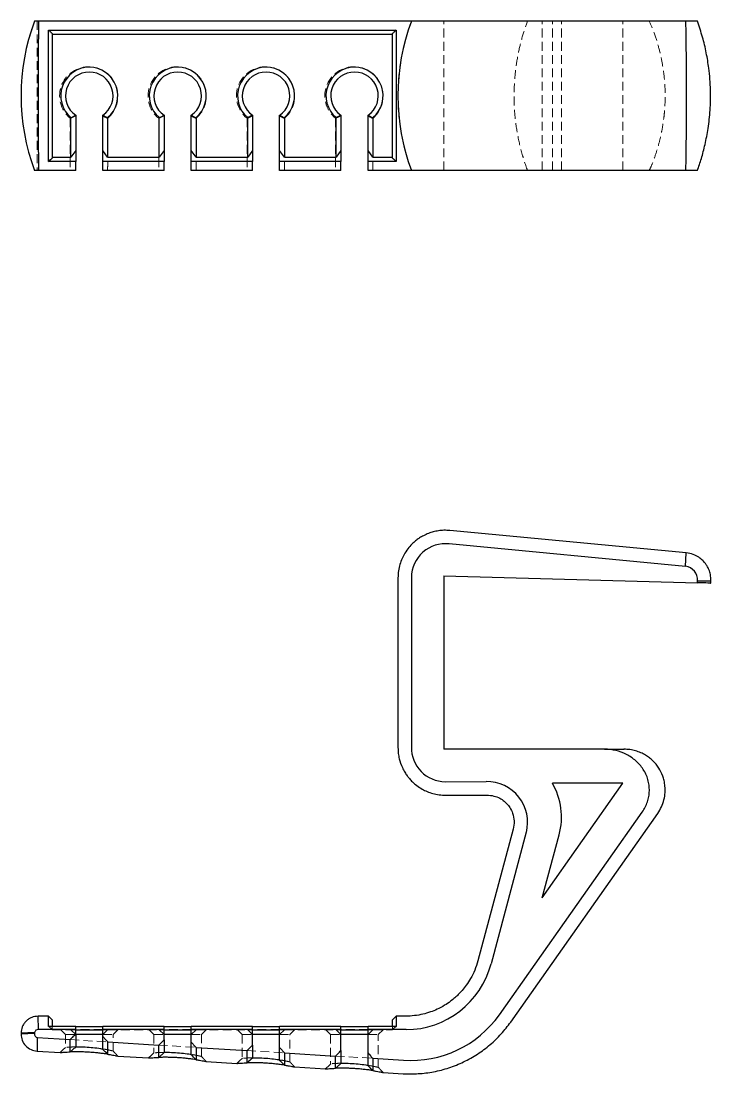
# Model space of a CAD drawing. Header units: millimetres. Extents: x 34 to 234, y 18 to 169.
# Drawn here: x 33.7 to 132.3, y 18.1 to 168.7 of the extents above; entities that cross this region are included whole.
import ezdxf

# ---------------------------------------------------------------- set-up
doc = ezdxf.new("R2010")
doc.units = ezdxf.units.MM
doc.linetypes.add('HIDDEN', pattern=[1.905, 1.27, -0.635])

msp = doc.modelspace()

# ---------------------------------------------------------------- linework, layer by layer
at = {"color": 7, "linetype": 'Continuous', "lineweight": 25}
for p, q in [((35.61, 168.69), (35.6, 168.69)), ((36.18, 168.69), (35.61, 168.69)), ((88.72, 168.69), (36.18, 168.69)), ((89.47, 168.69), (88.72, 168.69)), ((94.87, 168.69), (89.47, 168.69)), ((128.65, 168.69), (94.87, 168.69)), ((130.34, 168.69), (128.65, 168.69)), ((37.62, 167.41), (87.29, 167.41)), ((86.78, 166.77), (38.12, 166.77)), ((41.49, 155.21), (41.49, 150.16)), ((45.37, 150.16), (45.37, 155.21)), ((54.12, 155.21), (54.12, 150.16)), ((58.01, 150.16), (58.01, 155.21)), ((66.76, 155.21), (66.76, 150.16)), ((70.64, 150.16), (70.64, 155.21)), ((79.39, 155.21), (79.39, 150.16)), ((83.28, 150.16), (83.28, 155.21)), ((40.81, 149.23), (40.81, 154.87)), ((46.05, 154.87), (46.05, 149.23)), ((53.44, 149.23), (53.44, 154.87)), ((58.69, 154.87), (58.69, 149.23)), ((66.08, 149.23), (66.08, 154.87)), ((71.32, 154.87), (71.32, 149.23)), ((78.71, 149.23), (78.71, 154.87)), ((83.96, 154.87), (83.96, 149.23)), ((38.12, 149.23), (40.81, 149.23)), ((41.49, 150.16), (40.81, 149.23)), ((41.49, 150.16), (41.49, 148.59)), ((46.05, 149.23), (45.37, 150.16)), ((45.37, 148.59), (45.37, 150.16)), ((46.05, 149.23), (53.44, 149.23)), ((54.12, 150.16), (53.44, 149.23)), ((54.12, 150.16), (54.12, 148.59)), ((58.69, 149.23), (58.01, 150.16)), ((58.01, 148.59), (58.01, 150.16)), ((58.69, 149.23), (66.08, 149.23)), ((66.76, 150.16), (66.08, 149.23)), ((66.76, 150.16), (66.76, 148.59)), ((71.32, 149.23), (70.64, 150.16)), ((70.64, 148.59), (70.64, 150.16)), ((71.32, 149.23), (78.71, 149.23)), ((79.39, 150.16), (78.71, 149.23)), ((79.39, 150.16), (79.39, 148.59)), ((83.96, 149.23), (83.28, 150.16)), ((83.28, 148.59), (83.28, 150.16)), ((83.96, 149.23), (86.78, 149.23)), ((41.49, 148.59), (37.62, 148.59)), ((54.12, 148.59), (45.37, 148.59)), ((66.76, 148.59), (58.01, 148.59)), ((79.39, 148.59), (70.64, 148.59)), ((87.29, 148.59), (83.28, 148.59)), ((35.59, 147.37), (35.6, 147.31)), ((35.61, 147.31), (35.6, 147.31)), ((36.18, 147.31), (35.61, 147.31)), ((41.49, 147.31), (36.18, 147.31)), ((54.12, 147.31), (45.37, 147.31)), ((66.76, 147.31), (58.01, 147.31)), ((79.39, 147.31), (70.64, 147.31)), ((88.72, 147.31), (83.28, 147.31)), ((89.47, 147.31), (88.72, 147.31)), ((94.87, 147.31), (89.47, 147.31)), ((128.65, 147.31), (94.87, 147.31)), ((130.34, 147.31), (128.65, 147.31)), ((128.76, 92.62), (94.98, 95.83)), ((128.65, 90.7), (94.87, 93.91)), ((128.65, 90.7), (128.76, 92.62)), ((87.54, 89.06), (87.55, 64.77)), ((89.47, 89.13), (89.47, 64.84)), ((94.12, 89.32), (130.35, 88.35)), ((94.12, 89.32), (94.12, 64.54)), ((130.35, 88.63), (132.28, 88.65)), ((130.35, 88.35), (130.35, 88.63)), ((132.27, 88.3), (132.28, 88.65)), ((117.08, 64.54), (94.12, 64.54)), ((94.29, 59.89), (100.17, 59.91)), ((108.18, 43.3), (119.69, 59.68)), ((119.69, 59.68), (109.62, 59.68)), ((94.37, 57.97), (100.25, 57.99)), ((102.05, 26.57), (122.47, 55.56)), ((103.66, 25.52), (124.67, 55.35)), ((104.02, 53.09), (98.98, 34.29)), ((105.89, 52.66), (100.86, 33.86)), ((108.18, 43.3), (110.59, 52.3)), ((37.62, 26.36), (36.11, 26.36)), ((36.18, 24.43), (36.11, 26.36)), ((38.12, 25.85), (37.61, 26.36)), ((87.29, 26.36), (86.78, 25.85)), ((88.65, 26.36), (87.29, 26.36)), ((41.49, 24.43), (36.18, 24.43)), ((41.49, 24.88), (37.62, 24.88)), ((41.48, 24.41), (45.39, 24.41)), ((41.49, 24.88), (45.37, 24.88)), ((41.49, 23.77), (41.49, 24.43)), ((54.12, 24.88), (45.37, 24.88)), ((54.12, 24.43), (45.37, 24.43)), ((45.37, 23.44), (45.37, 24.43)), ((54.12, 24.88), (58.01, 24.88)), ((54.12, 22.99), (54.12, 24.43)), ((54.12, 24.41), (58.02, 24.41)), ((66.76, 24.88), (58.01, 24.88)), ((66.76, 24.43), (58.01, 24.43)), ((58.01, 22.66), (58.01, 24.43)), ((66.75, 24.41), (70.66, 24.41)), ((66.76, 24.88), (70.64, 24.88)), ((66.76, 22.21), (66.76, 24.43)), ((79.39, 24.88), (70.64, 24.88)), ((79.39, 24.43), (70.64, 24.43)), ((70.64, 21.88), (70.64, 24.43)), ((79.39, 24.88), (83.28, 24.88)), ((79.39, 21.43), (79.39, 24.43)), ((79.39, 24.41), (83.29, 24.41)), ((87.29, 24.88), (83.28, 24.88)), ((88.72, 24.43), (83.28, 24.43)), ((83.28, 21.1), (83.28, 24.43)), ((35.61, 24.01), (33.68, 23.93)), ((33.68, 23.93), (33.68, 23.79)), ((35.61, 23.86), (33.68, 23.79)), ((35.61, 24.01), (35.61, 23.86)), ((36, 23.29), (35.96, 21.37)), ((36, 23.29), (40.72, 23)), ((45.37, 23.73), (41.49, 23.73)), ((46.06, 22.67), (53.36, 22.22)), ((58.01, 23.73), (54.12, 23.73)), ((70.64, 23.73), (66.76, 23.73)), ((83.28, 23.73), (79.39, 23.73)), ((35.96, 21.37), (39.27, 21.16)), ((58.69, 21.89), (65.99, 21.44)), ((71.33, 21.11), (78.63, 20.66)), ((47.5, 20.65), (51.91, 20.38)), ((60.14, 19.87), (64.54, 19.6)), ((83.96, 20.33), (88.33, 20.06)), ((72.77, 19.09), (77.18, 18.82)), ((85.41, 18.31), (88.28, 18.13))]:
    msp.add_line(p, q, dxfattribs=at)
at = {"color": 7, "linetype": 'HIDDEN', "lineweight": 18}
for p, q in [((94.12, 147.31), (94.12, 168.69)), ((108.18, 147.31), (108.18, 168.69)), ((109.62, 147.31), (109.62, 168.69)), ((110.92, 147.31), (110.92, 168.69)), ((119.69, 147.31), (119.69, 168.69)), ((130.35, 168.69), (130.34, 168.69)), ((130.35, 168.69), (130.71, 167.66)), ((38.12, 166.77), (38.12, 166.9)), ((86.78, 166.9), (86.78, 166.77)), ((46.05, 153.57), (46.05, 154.78)), ((58.69, 153.57), (58.69, 154.78)), ((71.32, 153.57), (71.32, 154.78)), ((83.96, 153.57), (83.96, 154.78)), ((38.12, 149.1), (38.12, 149.23)), ((86.78, 149.23), (86.78, 149.1)), ((130.66, 148.17), (130.35, 147.31)), ((130.35, 147.31), (130.34, 147.31)), ((37.62, 24.88), (37.62, 24.88)), ((38.12, 24.51), (38.12, 24.41)), ((38.12, 24.41), (40.81, 24.41)), ((39.35, 24.41), (40.03, 23.73)), ((41.49, 23.73), (40.81, 24.41)), ((40.81, 24.41), (41.48, 24.41)), ((45.37, 24.43), (41.49, 24.43)), ((46.05, 24.41), (45.37, 23.73)), ((45.39, 24.41), (46.05, 24.41)), ((46.05, 24.41), (53.44, 24.41)), ((46.83, 23.73), (47.51, 24.41)), ((51.98, 24.41), (52.66, 23.73)), ((54.12, 23.73), (53.44, 24.41)), ((53.44, 24.41), (54.12, 24.41)), ((58.01, 24.43), (54.12, 24.43)), ((58.69, 24.41), (58.01, 23.73)), ((58.02, 24.41), (58.69, 24.41)), ((58.69, 24.41), (66.08, 24.41)), ((59.47, 23.73), (60.15, 24.41)), ((64.62, 24.41), (65.3, 23.73)), ((66.76, 23.73), (66.08, 24.41)), ((66.08, 24.41), (66.75, 24.41)), ((70.64, 24.43), (66.76, 24.43)), ((71.32, 24.41), (70.64, 23.73)), ((70.66, 24.41), (71.32, 24.41)), ((71.32, 24.41), (78.71, 24.41)), ((72.1, 23.73), (72.78, 24.41)), ((77.25, 24.41), (77.93, 23.73)), ((79.39, 23.73), (78.71, 24.41)), ((78.71, 24.41), (79.39, 24.41)), ((83.28, 24.43), (79.39, 24.43)), ((83.96, 24.41), (83.28, 23.73)), ((83.29, 24.41), (83.96, 24.41)), ((83.96, 24.41), (86.78, 24.41)), ((84.74, 23.73), (85.42, 24.41)), ((86.78, 24.41), (86.78, 24.51)), ((40.03, 23.73), (41.49, 23.73)), ((40.03, 23.73), (40.03, 21.89)), ((40.72, 23), (46.06, 22.67)), ((45.37, 23.73), (46.83, 23.73)), ((46.83, 21.38), (46.83, 23.73)), ((52.66, 23.73), (54.12, 23.73)), ((52.66, 23.73), (52.66, 21.11)), ((58.01, 23.73), (59.47, 23.73)), ((59.47, 20.6), (59.47, 23.73)), ((65.3, 23.73), (66.76, 23.73)), ((65.3, 23.73), (65.3, 20.33)), ((70.64, 23.73), (72.1, 23.73)), ((72.1, 19.82), (72.1, 23.73)), ((77.93, 23.73), (79.39, 23.73)), ((77.93, 23.73), (77.93, 19.54)), ((83.28, 23.73), (84.74, 23.73)), ((84.74, 19.04), (84.74, 23.73)), ((41.08, 21.95), (41.49, 21.96)), ((45.37, 21.67), (45.93, 21.57)), ((53.36, 22.22), (58.69, 21.89)), ((53.71, 21.17), (54.12, 21.18)), ((65.99, 21.44), (71.33, 21.11)), ((46.11, 20.9), (46, 20.92)), ((58.01, 20.89), (58.56, 20.79)), ((58.75, 20.12), (58.64, 20.14)), ((66.34, 20.39), (66.76, 20.4)), ((70.64, 20.11), (71.05, 20.04)), ((78.63, 20.66), (83.96, 20.33)), ((78.98, 19.61), (79.39, 19.62)), ((71.38, 19.34), (71.27, 19.36)), ((83.28, 19.33), (83.83, 19.23)), ((84.02, 18.56), (83.91, 18.58))]:
    msp.add_line(p, q, dxfattribs=at)
at = {"color": 7, "linetype": 'HIDDEN', "lineweight": 18, "flags": 128}
for points in [[(36, 168.69), (35.99, 166.97), (35.98, 165.21), (35.97, 163.43), (35.96, 161.63), (35.96, 159.82), (35.96, 158), (35.96, 156.18), (35.96, 154.37), (35.97, 152.57), (35.98, 150.79), (35.99, 149.03), (36, 147.31)], [(40.04, 21.89), (39.65, 21.53), (39.26, 21.16)], [(52.67, 21.11), (52.28, 20.74), (51.89, 20.38)], [(65.31, 20.33), (64.92, 19.96), (64.53, 19.6)], [(77.94, 19.55), (77.55, 19.18), (77.16, 18.82)]]:
    msp.add_lwpolyline(points, dxfattribs=at)
at = {"color": 7, "linetype": 'Continuous', "lineweight": 25, "flags": 128}
for points in [[(36.18, 168.69), (36.16, 166.97), (36.14, 165.21), (36.13, 163.43), (36.12, 161.63), (36.11, 159.82), (36.11, 158), (36.11, 156.18), (36.12, 154.37), (36.13, 152.57), (36.14, 150.79), (36.16, 149.03), (36.18, 147.31)], [(128.65, 168.69), (128.69, 166.97), (128.71, 165.21), (128.74, 163.43), (128.75, 161.63), (128.76, 159.82), (128.76, 158), (128.76, 156.18), (128.75, 154.37), (128.74, 152.57), (128.71, 150.79), (128.69, 149.03), (128.65, 147.31)]]:
    msp.add_lwpolyline(points, dxfattribs=at)
at = {"color": 7, "linetype": 'Continuous', "lineweight": 25}
for centre, radius, start, end in [((64.36, 158), 30.68, 159.606, 200.394), ((118.22, 158), 30.68, 159.6061, 200.3939), ((43.43, 158), 4.08, 310.0052, 229.9948), ((43.43, 158), 3.4, 304.8499, 235.1501), ((56.07, 158), 4.08, 310.0052, 229.9948), ((56.07, 158), 3.4, 304.8499, 235.1501), ((68.7, 158), 4.08, 310.0052, 229.9948), ((68.7, 158), 3.4, 304.8499, 235.1501), ((81.34, 158), 4.08, 310.0052, 229.9948), ((81.34, 158), 3.4, 304.8499, 235.1501), ((94.34, 89.06), 4.88, 83.7288, 179.1567), ((128.4, 88.76), 1.96, 356.356, 82.4634), ((94.35, 64.77), 4.88, 179.1567, 269.3208), ((100.26, 54.09), 5.82, 345.7132, 90.8848), ((101.2, 54.82), 9.72, 345, 30), ((88.65, 37.05), 12.62, 270.3287, 345.3287), ((89.36, 35.59), 15.57, 266.197, 324.5713), ((36.11, 23.93), 0.507, 81.7832, 171.7832), ((36.11, 23.79), 0.507, 171.7832, 258.2467)]:
    msp.add_arc(centre, radius, start, end, dxfattribs=at)
at = {"color": 7, "linetype": 'HIDDEN', "lineweight": 18}
for centre, radius, start, end in [((118.23, 158), 30.68, 159.6058, 178.0185), ((43.35, 158), 4.16, 8.3206, 230.7304), ((55.99, 158), 4.16, 8.3204, 230.7198), ((68.62, 158), 4.16, 8.3212, 230.7221), ((81.26, 158), 4.16, 8.3204, 230.7198), ((118.23, 158), 30.68, 181.9816, 200.3942)]:
    msp.add_arc(centre, radius, start, end, dxfattribs=at)
for points, knots in [([(35.6, 168.69), (35.27, 167.75), (34.93, 166.8), (34.72, 165.81), (34.72, 165.8)], [0, 0, 0, 0, 0.985124, 1, 1, 1, 1]), ([(106.06, 147.31), (105.74, 148.25), (105.11, 150.12), (104.51, 153), (104.17, 155.86), (104.11, 158.66), (104.29, 161.37), (104.69, 163.95), (105.27, 166.39), (105.8, 167.94), (106.06, 168.69)], [0, 0, 0, 0, 0.136833, 0.271502, 0.403291, 0.531563, 0.65577, 0.775464, 0.890292, 1, 1, 1, 1]), ([(123.46, 147.31), (123.62, 147.65), (124.03, 148.59), (124.55, 150.11), (125.01, 151.78), (125.32, 153.26), (125.51, 154.53), (125.64, 155.63), (125.71, 156.72), (125.75, 157.92), (125.72, 159.35), (125.58, 160.99), (125.31, 162.84), (124.85, 164.87), (124.25, 166.86), (123.7, 168.13), (123.46, 168.69)], [0, 0, 0, 0, 0.0516667, 0.1398446, 0.2185061, 0.2871022, 0.3454344, 0.3936477, 0.4384997, 0.4932147, 0.5580583, 0.6328765, 0.7174295, 0.8119374, 0.916777, 1, 1, 1, 1]), ([(46.05, 154.78), (46.22, 154.94), (46.57, 155.27), (46.97, 155.86), (47.26, 156.51), (47.42, 157.01), (47.45, 157.28), (47.45, 157.32)], [0, 0, 0, 0, 0.237591, 0.482075, 0.718924, 0.962604, 1, 1, 1, 1]), ([(58.69, 154.78), (58.86, 154.94), (59.2, 155.27), (59.6, 155.86), (59.9, 156.51), (60.05, 157.01), (60.08, 157.28), (60.08, 157.32)], [0, 0, 0, 0, 0.237591, 0.482075, 0.718924, 0.962604, 1, 1, 1, 1]), ([(71.32, 154.78), (71.49, 154.94), (71.84, 155.27), (72.24, 155.86), (72.53, 156.51), (72.69, 157.01), (72.71, 157.28), (72.72, 157.32)], [0, 0, 0, 0, 0.237625, 0.482147, 0.719003, 0.962692, 1, 1, 1, 1]), ([(83.96, 154.78), (84.13, 154.94), (84.47, 155.27), (84.87, 155.86), (85.16, 156.51), (85.32, 156.99), (85.35, 157.24), (85.35, 157.26)], [0, 0, 0, 0, 0.242604, 0.492248, 0.734095, 0.982918, 1, 1, 1, 1]), ([(40.72, 154.78), (40.78, 154.81), (40.85, 154.84), (40.91, 154.87), (40.98, 154.9), (41.04, 154.93), (41.1, 154.96), (41.23, 155.02), (41.36, 155.09), (41.49, 155.16)], [0, 0, 0, 0, 0.000274378, 0.000274378, 0.000274378, 0.000548757, 0.000548757, 0.000548757, 0.001097978, 0.001097978, 0.001097978, 0.001097978]), ([(53.35, 154.78), (53.42, 154.81), (53.48, 154.84), (53.55, 154.87), (53.61, 154.9), (53.68, 154.93), (53.74, 154.96), (53.87, 155.02), (53.99, 155.09), (54.12, 155.16)], [0, 0, 0, 0, 0.000274373, 0.000274373, 0.000274373, 0.000548748, 0.000548748, 0.000548748, 0.00109796, 0.00109796, 0.00109796, 0.00109796]), ([(78.62, 154.78), (78.69, 154.81), (78.75, 154.84), (78.82, 154.87), (78.88, 154.9), (78.94, 154.93), (79.01, 154.96), (79.14, 155.02), (79.26, 155.09), (79.39, 155.16)], [0, 0, 0, 0, 0.000274373, 0.000274373, 0.000274373, 0.000548748, 0.000548748, 0.000548748, 0.00109796, 0.00109796, 0.00109796, 0.00109796]), ([(40.72, 154.78), (40.72, 153.5), (40.72, 152.24), (40.72, 149.74), (40.71, 148.51), (40.72, 147.31)], [0, 0, 0, 0, 0.5, 0.5, 1, 1, 1, 1]), ([(53.35, 154.78), (53.35, 153.5), (53.35, 152.24), (53.36, 149.74), (53.35, 148.51), (53.36, 147.31)], [0, 0, 0, 0, 0.5, 0.5, 1, 1, 1, 1]), ([(65.99, 154.78), (65.99, 153.5), (65.99, 152.24), (65.99, 149.74), (65.98, 148.51), (65.99, 147.31)], [0, 0, 0, 0, 0.5, 0.5, 1, 1, 1, 1]), ([(78.62, 154.78), (78.62, 153.5), (78.62, 152.24), (78.63, 149.74), (78.62, 148.51), (78.63, 147.31)], [0, 0, 0, 0, 0.5, 0.5, 1, 1, 1, 1]), ([(46.05, 147.31), (46.06, 147.62), (46.06, 148.24), (46.06, 149.23), (46.06, 149.91), (46.05, 150.27)], [0, 0, 0, 0, 0.320038, 0.640424, 1, 1, 1, 1]), ([(58.69, 147.31), (58.69, 147.62), (58.69, 148.24), (58.69, 149.23), (58.69, 149.91), (58.69, 150.27)], [0, 0, 0, 0, 0.320038, 0.640424, 1, 1, 1, 1]), ([(71.32, 147.31), (71.33, 147.62), (71.33, 148.24), (71.33, 149.23), (71.33, 149.91), (71.32, 150.27)], [0, 0, 0, 0, 0.320038, 0.640424, 1, 1, 1, 1]), ([(83.96, 147.31), (83.96, 147.62), (83.96, 148.24), (83.96, 149.23), (83.96, 149.91), (83.96, 150.27)], [0, 0, 0, 0, 0.320053, 0.640454, 1, 1, 1, 1]), ([(37.62, 24.88), (37.65, 24.85), (37.69, 24.82), (37.73, 24.8), (37.75, 24.78), (37.77, 24.77), (37.79, 24.76), (37.81, 24.74), (37.82, 24.73), (37.84, 24.71), (37.86, 24.7), (37.88, 24.69), (37.9, 24.67), (37.92, 24.66), (37.94, 24.65), (37.96, 24.63), (37.97, 24.62), (37.99, 24.6), (38.01, 24.59), (38.05, 24.56), (38.09, 24.54), (38.12, 24.51)], [0.000000129, 0.000000129, 0.000000129, 0.000000129, 0.0001799056, 0.0001799056, 0.0001799056, 0.0002698584, 0.0002698584, 0.0002698584, 0.0003598112, 0.0003598112, 0.0003598112, 0.0004497641, 0.0004497641, 0.0004497641, 0.0005397169, 0.0005397169, 0.0005397169, 0.0006296697, 0.0006296697, 0.0006296697, 0.0008091852, 0.0008091852, 0.0008091852, 0.0008091852]), ([(37.62, 24.88), (37.69, 24.82), (37.77, 24.77), (37.84, 24.71), (37.86, 24.7), (37.88, 24.69), (37.9, 24.67), (37.92, 24.66), (37.94, 24.65), (37.96, 24.63), (37.97, 24.62), (37.99, 24.6), (38.01, 24.59), (38.05, 24.56), (38.09, 24.53), (38.12, 24.51)], [0, 0, 0, 0, 0.0003598114, 0.0003598114, 0.0003598114, 0.0004497642, 0.0004497642, 0.0004497642, 0.0005397169, 0.0005397169, 0.0005397169, 0.0006296697, 0.0006296697, 0.0006296697, 0.0008097397, 0.0008097397, 0.0008097397, 0.0008097397]), ([(38.12, 24.88), (38.12, 24.78), (38.12, 24.67), (38.12, 24.52), (38.12, 24.51)], [0, 0, 0, 0, 0.8913398, 1, 1, 1, 1]), ([(86.78, 24.51), (86.85, 24.56), (86.93, 24.62), (87, 24.67), (87.02, 24.69), (87.04, 24.7), (87.06, 24.71), (87.08, 24.73), (87.1, 24.74), (87.12, 24.76), (87.13, 24.77), (87.15, 24.78), (87.17, 24.8), (87.21, 24.82), (87.25, 24.85), (87.29, 24.88)], [0, 0, 0, 0, 0.0003598107, 0.0003598107, 0.0003598107, 0.0004497633, 0.0004497633, 0.0004497633, 0.0005397158, 0.0005397158, 0.0005397158, 0.0006296684, 0.0006296684, 0.0006296684, 0.0008090781, 0.0008090781, 0.0008090781, 0.0008090781]), ([(86.78, 24.51), (86.78, 24.52), (86.78, 24.66), (86.78, 24.78), (86.78, 24.88)], [0, 0, 0, 0, 0.116677, 1, 1, 1, 1]), ([(87.29, 24.88), (87.21, 24.82), (87.13, 24.77), (87.06, 24.71), (87.04, 24.7), (87.02, 24.69), (87, 24.67), (86.98, 24.66), (86.97, 24.65), (86.95, 24.63), (86.93, 24.62), (86.91, 24.6), (86.89, 24.59), (86.85, 24.56), (86.82, 24.53), (86.78, 24.51)], [0, 0, 0, 0, 0.0003598106, 0.0003598106, 0.0003598106, 0.0004497632, 0.0004497632, 0.0004497632, 0.0005397158, 0.0005397158, 0.0005397158, 0.0006296684, 0.0006296684, 0.0006296684, 0.0008097268, 0.0008097268, 0.0008097268, 0.0008097268]), ([(41.49, 21.97), (41.2, 21.96), (40.62, 21.94), (40.11, 21.89), (40.07, 21.89), (40.05, 21.89)], [0, 0, 0, 0, 0.349892, 0.700965, 1, 1, 1, 1]), ([(46.8, 21.38), (46.79, 21.39), (46.77, 21.39), (46.37, 21.49), (45.87, 21.59), (45.54, 21.65), (45.37, 21.68)], [0, 0, 0, 0, 0.27233, 0.611981, 0.802682, 1, 1, 1, 1]), ([(47.52, 20.65), (47.4, 20.77), (47.17, 21.02), (46.94, 21.26), (46.83, 21.38)], [0, 0, 0, 0, 0.5, 1, 1, 1, 1]), ([(54.12, 21.19), (53.83, 21.18), (53.25, 21.16), (52.75, 21.11), (52.71, 21.11), (52.69, 21.11)], [0, 0, 0, 0, 0.349892, 0.700965, 1, 1, 1, 1]), ([(59.44, 20.6), (59.43, 20.6), (59.4, 20.61), (59, 20.71), (58.51, 20.81), (58.18, 20.87), (58.01, 20.9)], [0, 0, 0, 0, 0.27233, 0.611981, 0.802682, 1, 1, 1, 1]), ([(60.15, 19.87), (60.04, 19.99), (59.81, 20.23), (59.58, 20.48), (59.46, 20.6)], [0, 0, 0, 0, 0.5, 1, 1, 1, 1]), ([(66.76, 20.41), (66.47, 20.4), (65.89, 20.38), (65.38, 20.33), (65.34, 20.33), (65.32, 20.33)], [0, 0, 0, 0, 0.3463085, 0.6973562, 1, 1, 1, 1]), ([(72.07, 19.82), (72.06, 19.82), (72.04, 19.83), (71.57, 19.94), (71.03, 20.05), (70.68, 20.11), (70.64, 20.12)], [0, 0, 0, 0, 0.269104, 0.609091, 0.956161, 1, 1, 1, 1]), ([(72.78, 19.09), (72.67, 19.21), (72.44, 19.45), (72.21, 19.7), (72.1, 19.82)], [0, 0, 0, 0, 0.5, 1, 1, 1, 1]), ([(79.39, 19.63), (79.1, 19.62), (78.52, 19.6), (78.02, 19.55), (77.98, 19.55), (77.96, 19.54)], [0, 0, 0, 0, 0.349892, 0.700965, 1, 1, 1, 1]), ([(84.71, 19.04), (84.7, 19.04), (84.67, 19.05), (84.27, 19.14), (83.78, 19.24), (83.45, 19.3), (83.28, 19.33)], [0, 0, 0, 0, 0.27233, 0.611981, 0.802682, 1, 1, 1, 1]), ([(85.42, 18.31), (85.31, 18.43), (85.08, 18.67), (84.85, 18.92), (84.73, 19.04)], [0, 0, 0, 0, 0.5, 1, 1, 1, 1])]:
    msp.add_open_spline(points, degree=3, knots=knots, dxfattribs=at)
at = {"color": 7, "linetype": 'Continuous', "lineweight": 25}
for points, knots in [([(130.34, 147.31), (130.53, 147.88), (130.96, 149.1), (131.48, 151.11), (131.92, 153.41), (132.2, 156.02), (132.26, 158.9), (132.05, 161.65), (131.63, 164.18), (131.1, 166.44), (130.6, 167.93), (130.34, 168.69)], [0, 0, 0, 0, 0.082638, 0.177695, 0.285268, 0.4053, 0.537513, 0.681347, 0.783292, 0.889654, 1, 1, 1, 1]), ([(37.62, 148.59), (37.62, 149.35), (37.62, 150.12), (37.62, 151.67), (37.62, 152.45), (37.62, 154.81), (37.62, 156.4), (37.62, 158.79), (37.62, 159.59), (37.62, 161.18), (37.62, 161.97), (37.62, 163.55), (37.62, 164.33), (37.62, 165.88), (37.62, 166.65), (37.62, 167.41)], [0, 0, 0, 0, 0.125, 0.125, 0.25, 0.25, 0.5, 0.5, 0.625, 0.625, 0.75, 0.75, 0.875, 0.875, 1, 1, 1, 1]), ([(37.62, 167.41), (37.65, 167.37), (37.69, 167.34), (37.73, 167.3), (37.75, 167.28), (37.77, 167.26), (37.79, 167.24), (37.81, 167.22), (37.82, 167.2), (37.84, 167.18), (37.86, 167.17), (37.88, 167.15), (37.9, 167.13), (37.92, 167.11), (37.94, 167.09), (37.96, 167.07), (37.97, 167.05), (37.99, 167.03), (38.01, 167.01), (38.05, 166.98), (38.09, 166.94), (38.12, 166.9)], [0.000000129, 0.000000129, 0.000000129, 0.000000129, 0.0001799056, 0.0001799056, 0.0001799056, 0.0002698584, 0.0002698584, 0.0002698584, 0.0003598112, 0.0003598112, 0.0003598112, 0.0004497641, 0.0004497641, 0.0004497641, 0.0005397169, 0.0005397169, 0.0005397169, 0.0006296697, 0.0006296697, 0.0006296697, 0.0008091852, 0.0008091852, 0.0008091852, 0.0008091852]), ([(87.29, 167.41), (87.21, 167.33), (87.13, 167.26), (87.06, 167.18), (87.04, 167.16), (87.02, 167.15), (87, 167.13), (86.98, 167.11), (86.97, 167.09), (86.95, 167.07), (86.93, 167.05), (86.91, 167.03), (86.89, 167.01), (86.85, 166.98), (86.82, 166.94), (86.78, 166.9)], [0, 0, 0, 0, 0.0003598106, 0.0003598106, 0.0003598106, 0.0004497632, 0.0004497632, 0.0004497632, 0.0005397158, 0.0005397158, 0.0005397158, 0.0006296684, 0.0006296684, 0.0006296684, 0.0008097268, 0.0008097268, 0.0008097268, 0.0008097268]), ([(87.29, 167.41), (87.29, 166.65), (87.29, 165.88), (87.29, 164.33), (87.29, 163.55), (87.29, 161.19), (87.29, 159.6), (87.29, 157.21), (87.29, 156.41), (87.29, 154.82), (87.29, 154.03), (87.29, 152.45), (87.29, 151.67), (87.29, 150.12), (87.29, 149.35), (87.29, 148.59)], [0, 0, 0, 0, 0.125, 0.125, 0.25, 0.25, 0.5, 0.5, 0.625, 0.625, 0.75, 0.75, 0.875, 0.875, 1, 1, 1, 1]), ([(38.12, 166.9), (38.12, 164.02), (38.12, 161), (38.12, 154.96), (38.12, 151.99), (38.12, 149.1)], [0.02580251, 0.02580251, 0.02580251, 0.02580251, 0.03512701, 0.03512701, 0.04445547, 0.04445547, 0.04445547, 0.04445547]), ([(86.78, 149.1), (86.78, 151.98), (86.78, 155), (86.78, 161.04), (86.78, 164.01), (86.78, 166.9)], [0.02555249, 0.02555249, 0.02555249, 0.02555249, 0.03487544, 0.03487544, 0.04420241, 0.04420241, 0.04420241, 0.04420241]), ([(37.62, 148.59), (37.69, 148.67), (37.77, 148.74), (37.84, 148.82), (37.86, 148.84), (37.88, 148.85), (37.9, 148.87), (37.92, 148.89), (37.94, 148.91), (37.96, 148.93), (37.97, 148.95), (37.99, 148.97), (38.01, 148.99), (38.05, 149.02), (38.09, 149.06), (38.12, 149.1)], [0, 0, 0, 0, 0.0003598114, 0.0003598114, 0.0003598114, 0.0004497642, 0.0004497642, 0.0004497642, 0.0005397169, 0.0005397169, 0.0005397169, 0.0006296697, 0.0006296697, 0.0006296697, 0.0008097397, 0.0008097397, 0.0008097397, 0.0008097397]), ([(86.78, 149.1), (86.85, 149.02), (86.93, 148.95), (87, 148.87), (87.02, 148.85), (87.04, 148.83), (87.06, 148.82), (87.08, 148.8), (87.1, 148.78), (87.12, 148.76), (87.13, 148.74), (87.15, 148.72), (87.17, 148.7), (87.21, 148.66), (87.25, 148.63), (87.29, 148.59)], [0, 0, 0, 0, 0.0003598107, 0.0003598107, 0.0003598107, 0.0004497633, 0.0004497633, 0.0004497633, 0.0005397158, 0.0005397158, 0.0005397158, 0.0006296684, 0.0006296684, 0.0006296684, 0.0008090781, 0.0008090781, 0.0008090781, 0.0008090781]), ([(94.98, 95.83), (94.7, 95.84), (94.14, 95.88), (93.34, 95.8), (92.6, 95.64), (91.89, 95.41), (91.24, 95.12), (90.67, 94.79), (90.16, 94.43), (89.64, 93.98), (89.06, 93.37), (88.54, 92.63), (88.11, 91.82), (87.8, 90.97), (87.59, 90.04), (87.56, 89.39), (87.54, 89.06)], [0, 0, 0, 0, 0.075639, 0.147442, 0.214188, 0.274867, 0.344998, 0.401734, 0.449614, 0.509943, 0.584777, 0.673288, 0.747731, 0.827931, 0.912546, 1, 1, 1, 1]), ([(132.28, 88.65), (132.27, 88.94), (132.25, 89.48), (132.02, 90.19), (131.76, 90.71), (131.47, 91.14), (131.09, 91.58), (130.52, 92.04), (129.73, 92.46), (129.1, 92.56), (128.76, 92.62)], [0, 0, 0, 0, 0.149413, 0.27688, 0.376466, 0.450278, 0.545222, 0.671753, 0.825945, 1, 1, 1, 1]), ([(132.24, 88.3), (132.25, 88.3), (132.28, 88.3), (132.06, 88.31), (131.64, 88.32), (131.05, 88.34), (130.58, 88.35), (130.35, 88.35)], [0, 0, 0, 0, 0.0922081, 0.34921, 0.606212, 0.8026221, 1, 1, 1, 1]), ([(87.55, 64.77), (87.56, 64.49), (87.58, 63.96), (87.75, 62.99), (88.07, 62.08), (88.5, 61.28), (88.84, 60.76), (89.2, 60.31), (89.65, 59.83), (90.25, 59.32), (90.96, 58.85), (91.74, 58.47), (92.54, 58.19), (93.43, 58), (94.05, 57.98), (94.37, 57.97)], [0, 0, 0, 0, 0.07643, 0.148635, 0.275941, 0.345823, 0.402263, 0.449852, 0.509789, 0.584152, 0.672213, 0.746444, 0.826663, 0.911664, 1, 1, 1, 1]), ([(117.08, 64.54), (117.43, 64.54), (118.14, 64.54), (119.04, 64.54), (119.62, 64.54), (119.9, 64.54), (119.88, 64.54), (119.87, 64.54)], [0, 0, 0, 0, 0.223696, 0.447091, 0.670989, 0.895196, 1, 1, 1, 1]), ([(122.47, 55.56), (122.78, 56), (123.03, 56.48), (123.29, 57.25), (123.35, 57.52), (123.45, 58.05), (123.47, 58.32), (123.48, 58.86), (123.47, 59.13), (123.4, 59.67), (123.34, 59.93), (123.2, 60.45), (123.1, 60.7), (122.88, 61.2), (122.75, 61.43), (122.31, 62.11), (121.95, 62.53), (121.34, 63.06), (121.13, 63.23), (120.68, 63.53), (120.45, 63.67), (119.72, 64.04), (119.22, 64.22), (118.16, 64.47), (117.62, 64.54), (117.08, 64.54)], [0, 0, 0, 0, 0.125, 0.125, 0.1875, 0.1875, 0.25, 0.25, 0.3125, 0.3125, 0.375, 0.375, 0.4375, 0.4375, 0.5, 0.5, 0.625, 0.625, 0.6875, 0.6875, 0.75, 0.75, 0.875, 0.875, 1, 1, 1, 1]), ([(124.67, 55.35), (124.87, 55.66), (125.25, 56.27), (125.59, 57.29), (125.75, 58.3), (125.74, 59.22), (125.6, 60.02), (125.34, 60.9), (124.85, 61.89), (124.16, 62.74), (123.49, 63.32), (122.91, 63.72), (122.26, 64.06), (121.51, 64.33), (120.69, 64.51), (120.13, 64.53), (119.84, 64.54)], [0, 0, 0, 0, 0.08588, 0.170166, 0.249926, 0.322561, 0.386065, 0.439132, 0.538495, 0.6417, 0.693947, 0.74689, 0.804802, 0.867287, 0.932878, 1, 1, 1, 1]), ([(100.25, 57.99), (100.59, 57.96), (101.24, 57.91), (102.07, 57.57), (102.68, 57.17), (103.15, 56.72), (103.6, 56.15), (103.99, 55.33), (104.22, 54.25), (104.09, 53.48), (104.02, 53.09)], [0, 0, 0, 0, 0.145029, 0.272399, 0.373562, 0.449103, 0.54648, 0.675697, 0.830643, 1, 1, 1, 1]), ([(98.98, 34.29), (98.84, 33.82), (98.57, 32.95), (97.98, 31.78), (97.36, 30.82), (96.76, 30.06), (96.21, 29.48), (95.66, 28.96), (95.01, 28.44), (94.16, 27.86), (93.2, 27.35), (92.15, 26.93), (91.08, 26.62), (89.9, 26.4), (89.07, 26.37), (88.65, 26.36)], [0, 0, 0, 0, 0.103412, 0.196992, 0.278995, 0.348207, 0.403876, 0.450711, 0.509643, 0.582793, 0.669681, 0.743322, 0.823528, 0.909443, 1, 1, 1, 1]), ([(36.11, 26.36), (35.8, 26.33), (35.33, 26.28), (34.77, 25.97), (34.38, 25.66), (34.07, 25.27), (33.77, 24.71), (33.72, 24.24), (33.68, 23.93)], [0, 0, 0, 0, 0.2394568, 0.3683607, 0.5, 0.6316393, 0.7605432, 1, 1, 1, 1]), ([(37.62, 24.88), (37.62, 25.02), (37.62, 25.45), (37.62, 25.96), (37.62, 26.31), (37.62, 26.34), (37.62, 26.35)], [0, 0, 0, 0, 0.1520707, 0.4564693, 0.7636517, 1, 1, 1, 1]), ([(38.12, 25.82), (38.12, 25.83), (38.12, 25.86), (38.12, 25.66), (38.12, 25.34), (38.12, 25), (38.12, 24.88)], [0, 0, 0, 0, 0.1331, 0.473674, 0.822063, 1, 1, 1, 1]), ([(86.78, 24.88), (86.78, 24.9), (86.78, 25.18), (86.78, 25.55), (86.78, 25.83), (86.78, 25.83), (86.78, 25.82)], [0, 0, 0, 0, 0.031217, 0.412133, 0.796641, 1, 1, 1, 1]), ([(87.29, 26.35), (87.29, 26.35), (87.29, 26.38), (87.29, 26.23), (87.29, 25.82), (87.29, 25.19), (87.29, 24.88)], [0, 0, 0, 0, 0.029412, 0.297055, 0.646415, 1, 1, 1, 1]), ([(88.28, 18.13), (89.01, 18.12), (90.47, 18.08), (92.67, 18.37), (94.85, 18.93), (96.96, 19.78), (98.94, 20.89), (100.74, 22.25), (102.34, 23.78), (103.22, 24.94), (103.66, 25.52)], [0, 0, 0, 0, 0.121443, 0.245884, 0.372408, 0.5, 0.627592, 0.754116, 0.878557, 1, 1, 1, 1]), ([(33.68, 23.79), (33.71, 23.49), (33.78, 22.88), (34.3, 22.09), (35.06, 21.52), (35.67, 21.42), (35.96, 21.37)], [0, 0, 0, 0, 0.240889, 0.5, 0.759111, 1, 1, 1, 1]), ([(40.72, 21.24), (40.72, 21.38), (40.72, 21.59), (40.72, 22.18), (40.71, 22.55), (40.72, 23)], [0, 0, 0, 0, 0.5, 0.5, 1, 1, 1, 1]), ([(40.72, 23), (40.85, 23.13), (40.98, 23.26), (41.1, 23.38), (41.23, 23.51), (41.36, 23.64), (41.49, 23.77)], [0, 0, 0, 0, 0.000542388, 0.000542388, 0.000542388, 0.001084639, 0.001084639, 0.001084639, 0.001084639]), ([(41.49, 23.77), (41.49, 23.29), (41.49, 22.88), (41.49, 22.27), (41.49, 22.06), (41.49, 21.93)], [0.025162542, 0.025162542, 0.025162542, 0.025162542, 0.029381898, 0.029381898, 0.033476363, 0.033476363, 0.033476363, 0.033476363]), ([(45.37, 23.44), (45.49, 23.31), (45.6, 23.18), (45.71, 23.05), (45.83, 22.93), (45.94, 22.8), (46.06, 22.67)], [0.000000114, 0.000000114, 0.000000114, 0.000000114, 0.000513833, 0.000513833, 0.000513833, 0.001027666, 0.001027666, 0.001027666, 0.001027666]), ([(45.37, 21.61), (45.37, 21.73), (45.37, 21.95), (45.37, 22.55), (45.37, 22.96), (45.37, 23.44)], [0.025224656, 0.025224656, 0.025224656, 0.025224656, 0.029273057, 0.029273057, 0.033488242, 0.033488242, 0.033488242, 0.033488242]), ([(46.05, 22.67), (46.06, 22.22), (46.05, 21.85), (46.06, 21.26), (46.05, 21.05), (46.05, 20.91)], [0, 0, 0, 0, 0.5, 0.5, 1, 1, 1, 1]), ([(53.36, 22.22), (53.48, 22.35), (53.61, 22.47), (53.74, 22.6), (53.87, 22.73), (53.99, 22.86), (54.12, 22.99)], [0, 0, 0, 0, 0.000542388, 0.000542388, 0.000542388, 0.001084639, 0.001084639, 0.001084639, 0.001084639]), ([(54.12, 22.99), (54.12, 22.51), (54.12, 22.1), (54.12, 21.49), (54.12, 21.28), (54.12, 21.15)], [0.025162542, 0.025162542, 0.025162542, 0.025162542, 0.029381898, 0.029381898, 0.033476363, 0.033476363, 0.033476363, 0.033476363]), ([(58.01, 20.83), (58.01, 20.95), (58.01, 21.17), (58.01, 21.77), (58.01, 22.18), (58.01, 22.66)], [0.025224656, 0.025224656, 0.025224656, 0.025224656, 0.029273057, 0.029273057, 0.033488242, 0.033488242, 0.033488242, 0.033488242]), ([(58.01, 22.66), (58.12, 22.53), (58.24, 22.4), (58.35, 22.27), (58.46, 22.14), (58.58, 22.02), (58.69, 21.89)], [0.000000114, 0.000000114, 0.000000114, 0.000000114, 0.000513833, 0.000513833, 0.000513833, 0.001027666, 0.001027666, 0.001027666, 0.001027666]), ([(39.27, 21.16), (39.27, 21.16), (39.25, 21.16), (39.33, 21.17), (39.52, 21.18), (39.85, 21.21), (40.25, 21.23), (40.57, 21.24), (40.72, 21.24)], [0, 0, 0, 0, 0.038493, 0.232962, 0.43287, 0.630528, 0.8343, 1, 1, 1, 1]), ([(46, 20.92), (45.87, 20.94), (45.56, 20.99), (44.99, 21.06), (44.32, 21.13), (43.64, 21.19), (42.94, 21.23), (42.27, 21.25), (41.64, 21.26), (41.08, 21.25), (40.77, 21.24), (40.62, 21.24)], [0, 0, 0, 0, 0.0839797, 0.2084565, 0.3242493, 0.4433767, 0.5586642, 0.677595, 0.7890208, 0.903411, 1, 1, 1, 1]), ([(40.72, 21.24), (40.78, 21.3), (40.85, 21.36), (40.91, 21.42), (40.98, 21.47), (41.04, 21.53), (41.1, 21.59), (41.23, 21.7), (41.36, 21.82), (41.49, 21.93)], [0, 0, 0, 0, 0.000274378, 0.000274378, 0.000274378, 0.000548757, 0.000548757, 0.000548757, 0.001097978, 0.001097978, 0.001097978, 0.001097978]), ([(41.49, 21.96), (41.58, 21.97), (41.95, 21.98), (42.83, 21.96), (43.96, 21.88), (44.86, 21.77), (45.26, 21.69), (45.37, 21.67)], [0, 0, 0, 0, 0.0843712, 0.3552562, 0.6251775, 0.8938513, 1, 1, 1, 1]), ([(53.35, 20.46), (53.35, 20.6), (53.35, 20.81), (53.36, 21.4), (53.35, 21.77), (53.36, 22.22)], [0, 0, 0, 0, 0.5, 0.5, 1, 1, 1, 1]), ([(53.35, 20.46), (53.42, 20.52), (53.48, 20.58), (53.55, 20.64), (53.61, 20.69), (53.68, 20.75), (53.74, 20.81), (53.87, 20.92), (53.99, 21.04), (54.12, 21.15)], [0, 0, 0, 0, 0.000274373, 0.000274373, 0.000274373, 0.000548748, 0.000548748, 0.000548748, 0.00109796, 0.00109796, 0.00109796, 0.00109796]), ([(54.12, 21.18), (54.21, 21.19), (54.59, 21.2), (55.47, 21.18), (56.59, 21.1), (57.5, 20.98), (57.9, 20.91), (58.01, 20.89)], [0, 0, 0, 0, 0.0843712, 0.3552562, 0.6251775, 0.8938513, 1, 1, 1, 1]), ([(58.69, 21.89), (58.7, 21.44), (58.69, 21.07), (58.69, 20.48), (58.69, 20.27), (58.69, 20.13)], [0, 0, 0, 0, 0.5, 0.5, 1, 1, 1, 1]), ([(65.99, 19.68), (65.99, 19.82), (65.99, 20.03), (65.99, 20.62), (65.98, 20.99), (65.99, 21.44)], [0, 0, 0, 0, 0.5, 0.5, 1, 1, 1, 1]), ([(65.99, 21.44), (66.12, 21.57), (66.25, 21.69), (66.37, 21.82), (66.5, 21.95), (66.63, 22.08), (66.76, 22.21)], [0, 0, 0, 0, 0.000542388, 0.000542388, 0.000542388, 0.001084639, 0.001084639, 0.001084639, 0.001084639]), ([(66.76, 22.21), (66.76, 21.73), (66.76, 21.32), (66.76, 20.71), (66.76, 20.5), (66.76, 20.37)], [0.025162542, 0.025162542, 0.025162542, 0.025162542, 0.029381898, 0.029381898, 0.033476363, 0.033476363, 0.033476363, 0.033476363]), ([(70.64, 21.88), (70.76, 21.75), (70.87, 21.62), (70.98, 21.49), (71.1, 21.36), (71.21, 21.24), (71.33, 21.11)], [0.000000114, 0.000000114, 0.000000114, 0.000000114, 0.000513833, 0.000513833, 0.000513833, 0.001027666, 0.001027666, 0.001027666, 0.001027666]), ([(70.64, 20.04), (70.64, 20.17), (70.64, 20.39), (70.64, 20.99), (70.64, 21.4), (70.64, 21.88)], [0.025224656, 0.025224656, 0.025224656, 0.025224656, 0.029273057, 0.029273057, 0.033488242, 0.033488242, 0.033488242, 0.033488242]), ([(71.32, 21.11), (71.33, 20.66), (71.32, 20.29), (71.33, 19.7), (71.32, 19.49), (71.32, 19.35)], [0, 0, 0, 0, 0.5, 0.5, 1, 1, 1, 1]), ([(78.63, 20.66), (78.75, 20.78), (78.88, 20.91), (79.01, 21.04), (79.14, 21.17), (79.26, 21.3), (79.39, 21.43)], [0, 0, 0, 0, 0.000542388, 0.000542388, 0.000542388, 0.001084639, 0.001084639, 0.001084639, 0.001084639]), ([(79.39, 21.43), (79.39, 20.95), (79.39, 20.54), (79.39, 19.93), (79.39, 19.72), (79.39, 19.59)], [0.025162542, 0.025162542, 0.025162542, 0.025162542, 0.029381898, 0.029381898, 0.033476363, 0.033476363, 0.033476363, 0.033476363]), ([(83.28, 21.1), (83.39, 20.97), (83.51, 20.84), (83.62, 20.71), (83.73, 20.58), (83.85, 20.45), (83.96, 20.33)], [0.000000114, 0.000000114, 0.000000114, 0.000000114, 0.000513683, 0.000513683, 0.000513683, 0.001027366, 0.001027366, 0.001027366, 0.001027366]), ([(83.28, 19.26), (83.28, 19.39), (83.28, 19.6), (83.28, 20.21), (83.28, 20.62), (83.28, 21.1)], [0.025224656, 0.025224656, 0.025224656, 0.025224656, 0.029273057, 0.029273057, 0.033488242, 0.033488242, 0.033488242, 0.033488242]), ([(46.05, 20.91), (46.22, 20.89), (46.57, 20.83), (46.96, 20.76), (47.27, 20.7), (47.45, 20.67), (47.52, 20.65), (47.51, 20.65), (47.5, 20.66)], [0, 0, 0, 0, 0.193223, 0.392052, 0.584671, 0.782846, 0.976203, 1, 1, 1, 1]), ([(51.91, 20.38), (51.9, 20.38), (51.88, 20.38), (51.97, 20.39), (52.16, 20.4), (52.48, 20.42), (52.88, 20.45), (53.21, 20.46), (53.35, 20.46)], [0, 0, 0, 0, 0.0385013, 0.2330114, 0.4329605, 0.6306605, 0.8344757, 1, 1, 1, 1]), ([(58.64, 20.14), (58.51, 20.16), (58.2, 20.21), (57.63, 20.28), (56.96, 20.35), (56.27, 20.41), (55.58, 20.45), (54.91, 20.47), (54.27, 20.48), (53.71, 20.47), (53.4, 20.46), (53.26, 20.46)], [0, 0, 0, 0, 0.083974, 0.208442, 0.324227, 0.443346, 0.558625, 0.677547, 0.788965, 0.903347, 1, 1, 1, 1]), ([(58.69, 20.13), (58.86, 20.11), (59.2, 20.05), (59.6, 19.98), (59.9, 19.92), (60.08, 19.89), (60.16, 19.87), (60.14, 19.87), (60.14, 19.87)], [0, 0, 0, 0, 0.193223, 0.392052, 0.584671, 0.782846, 0.976203, 1, 1, 1, 1]), ([(64.54, 19.6), (64.54, 19.6), (64.52, 19.6), (64.6, 19.61), (64.79, 19.62), (65.12, 19.64), (65.52, 19.67), (65.84, 19.68), (65.99, 19.68)], [0, 0, 0, 0, 0.0385443, 0.2330461, 0.4329866, 0.6306776, 0.8344837, 1, 1, 1, 1]), ([(71.27, 19.36), (71.14, 19.38), (70.83, 19.43), (70.26, 19.5), (69.59, 19.57), (68.91, 19.63), (68.21, 19.67), (67.54, 19.69), (66.91, 19.7), (66.35, 19.69), (66.04, 19.68), (65.89, 19.68)], [0, 0, 0, 0, 0.084, 0.208468, 0.324252, 0.44337, 0.558648, 0.677569, 0.788987, 0.90337, 1, 1, 1, 1]), ([(66.76, 20.4), (66.84, 20.4), (67.21, 20.42), (68.09, 20.4), (69.22, 20.32), (70.12, 20.2), (70.53, 20.13), (70.64, 20.11)], [0, 0, 0, 0, 0.081459, 0.35239, 0.622339, 0.891005, 1, 1, 1, 1]), ([(78.62, 18.9), (78.62, 19.04), (78.62, 19.25), (78.63, 19.84), (78.62, 20.21), (78.63, 20.66)], [0, 0, 0, 0, 0.5, 0.5, 1, 1, 1, 1]), ([(78.62, 18.9), (78.69, 18.96), (78.75, 19.02), (78.82, 19.07), (78.88, 19.13), (78.94, 19.19), (79.01, 19.25), (79.14, 19.36), (79.26, 19.48), (79.39, 19.59)], [0, 0, 0, 0, 0.000274373, 0.000274373, 0.000274373, 0.000548748, 0.000548748, 0.000548748, 0.00109796, 0.00109796, 0.00109796, 0.00109796]), ([(79.39, 19.62), (79.48, 19.62), (79.86, 19.64), (80.74, 19.62), (81.86, 19.54), (82.77, 19.42), (83.17, 19.35), (83.28, 19.33)], [0, 0, 0, 0, 0.084371, 0.355256, 0.625177, 0.893851, 1, 1, 1, 1]), ([(83.96, 20.33), (83.97, 19.88), (83.96, 19.51), (83.96, 18.92), (83.96, 18.71), (83.96, 18.57)], [0, 0, 0, 0, 0.5, 0.5, 1, 1, 1, 1]), ([(71.32, 19.35), (71.49, 19.33), (71.84, 19.27), (72.23, 19.2), (72.54, 19.14), (72.72, 19.1), (72.79, 19.09), (72.78, 19.09), (72.77, 19.09)], [0, 0, 0, 0, 0.1932441, 0.3920968, 0.5847154, 0.7828901, 0.9762477, 1, 1, 1, 1]), ([(77.18, 18.82), (77.17, 18.82), (77.15, 18.82), (77.24, 18.83), (77.43, 18.84), (77.75, 18.86), (78.15, 18.88), (78.48, 18.9), (78.62, 18.9)], [0, 0, 0, 0, 0.038501, 0.233011, 0.432961, 0.63066, 0.834476, 1, 1, 1, 1]), ([(83.91, 18.58), (83.78, 18.6), (83.47, 18.65), (82.9, 18.72), (82.23, 18.79), (81.54, 18.85), (80.85, 18.89), (80.18, 18.91), (79.54, 18.92), (78.98, 18.91), (78.67, 18.9), (78.53, 18.9)], [0, 0, 0, 0, 0.0839738, 0.2084419, 0.3242265, 0.4433456, 0.5586249, 0.6775473, 0.7889653, 0.9033475, 1, 1, 1, 1]), ([(83.96, 18.57), (84.13, 18.54), (84.47, 18.49), (84.87, 18.42), (85.17, 18.36), (85.35, 18.32), (85.43, 18.31), (85.41, 18.31), (85.41, 18.31)], [0, 0, 0, 0, 0.1932226, 0.392052, 0.584671, 0.7828462, 0.976203, 1, 1, 1, 1])]:
    msp.add_open_spline(points, degree=3, knots=knots, dxfattribs=at)
for points in [[(40.81, 154.87), (41.03, 154.98), (41.26, 155.09), (41.49, 155.21)], [(45.37, 155.21), (45.6, 155.09), (45.83, 154.98), (46.05, 154.87)], [(53.44, 154.87), (53.67, 154.98), (53.9, 155.09), (54.12, 155.21)], [(58.01, 155.21), (58.23, 155.09), (58.46, 154.98), (58.69, 154.87)], [(66.76, 155.21), (66.53, 155.09), (66.3, 154.98), (66.08, 154.87)], [(70.64, 155.21), (70.87, 155.09), (71.1, 154.98), (71.32, 154.87)], [(79.39, 155.21), (79.17, 155.09), (78.94, 154.98), (78.71, 154.87)], [(83.28, 155.21), (83.5, 155.09), (83.73, 154.98), (83.96, 154.87)], [(41.49, 147.31), (41.49, 147.73), (41.49, 148.16), (41.49, 148.59)], [(45.37, 147.31), (45.37, 147.73), (45.37, 148.16), (45.37, 148.59)], [(54.12, 147.31), (54.12, 147.73), (54.12, 148.16), (54.12, 148.59)], [(58.01, 147.31), (58.01, 147.73), (58.01, 148.16), (58.01, 148.59)], [(66.76, 147.31), (66.76, 147.73), (66.76, 148.16), (66.76, 148.59)], [(70.64, 147.31), (70.64, 147.73), (70.64, 148.16), (70.64, 148.59)], [(79.39, 147.31), (79.39, 147.73), (79.39, 148.16), (79.39, 148.59)], [(83.28, 147.31), (83.28, 147.73), (83.28, 148.16), (83.28, 148.59)], [(41.49, 24.43), (41.49, 24.59), (41.49, 24.74), (41.49, 24.88)], [(45.37, 24.43), (45.37, 24.59), (45.37, 24.74), (45.37, 24.88)], [(54.12, 24.43), (54.12, 24.59), (54.12, 24.74), (54.12, 24.88)], [(58.01, 24.43), (58.01, 24.59), (58.01, 24.74), (58.01, 24.88)], [(66.76, 24.43), (66.76, 24.59), (66.76, 24.74), (66.76, 24.88)], [(70.64, 24.43), (70.64, 24.59), (70.64, 24.74), (70.64, 24.88)], [(79.39, 24.43), (79.39, 24.59), (79.39, 24.74), (79.39, 24.88)], [(83.28, 24.43), (83.28, 24.59), (83.28, 24.74), (83.28, 24.88)], [(46.05, 20.91), (45.81, 21.16), (45.59, 21.39), (45.37, 21.61)], [(58.69, 20.13), (58.45, 20.38), (58.22, 20.61), (58.01, 20.83)], [(66.76, 20.37), (66.52, 20.16), (66.26, 19.93), (65.99, 19.68)], [(71.32, 19.35), (71.08, 19.6), (70.86, 19.83), (70.64, 20.04)], [(83.96, 18.57), (83.72, 18.82), (83.49, 19.05), (83.28, 19.26)]]:
    msp.add_open_spline(points, degree=3, dxfattribs=at)
at = {"color": 7, "linetype": 'HIDDEN', "lineweight": 18}
for points in [[(66.76, 155.16), (66.52, 155.03), (66.26, 154.9), (65.99, 154.78)], [(46.05, 154.78), (45.81, 154.89), (45.59, 155), (45.37, 155.11)], [(58.69, 154.78), (58.45, 154.89), (58.22, 155), (58.01, 155.11)], [(71.32, 154.78), (71.08, 154.89), (70.86, 155), (70.64, 155.11)], [(83.96, 154.78), (83.72, 154.89), (83.49, 155), (83.28, 155.11)]]:
    msp.add_open_spline(points, degree=3, dxfattribs=at)

doc.saveas('drawing.dxf')
